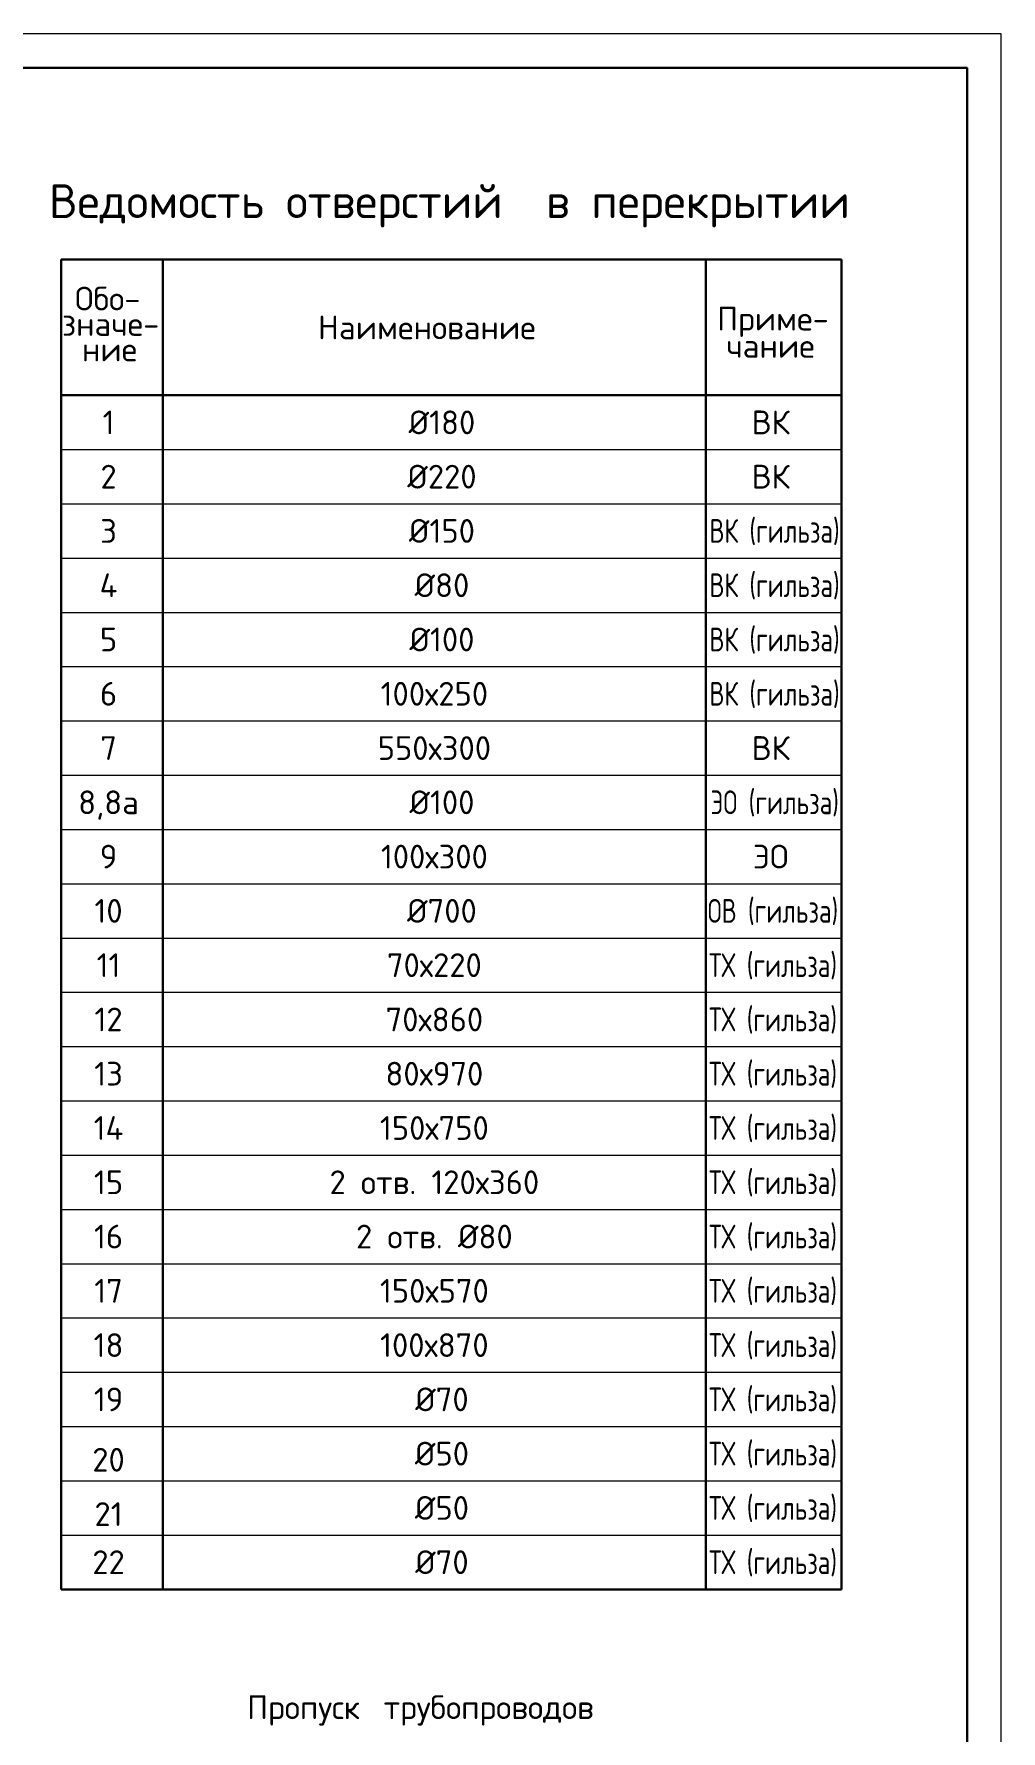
# Model space of a CAD drawing. Extents: x -965262 to 1142518, y -357520 to 71675.
# Drawn here: x 441921 to 456168, y -223052 to -198038 of the extents above; entities that cross this region are included whole.
import ezdxf
from ezdxf.enums import TextEntityAlignment as Align

# ---------------------------------------------------------------- set-up
doc = ezdxf.new("R2010")
doc.units = 0
doc.header["$LTSCALE"] = 10
doc.layers.get('0').update_dxf_attribs({"linetype": 'CONTINUOUS', "lineweight": 30})
doc.styles.add('GOST 2.304', font='isocpeur.ttf', dxfattribs={"width": 0.75, "height": 250})
doc.styles.add('стиль1', font='isocpeur.ttf')

msp = doc.modelspace()

# ---------------------------------------------------------------- hatches: boundary and pattern name
at = {"lineweight": 15}
h = msp.add_hatch(dxfattribs=at)
h.set_pattern_fill('ANSI32', scale=40, angle=90, style=0)
h.set_pattern_definition([(135, (-3068277.85, -167983.13), (-269.407684, -269.407684), []), (135, (-3068277.85, -167803.53), (-269.407684, -269.407684), [])])
h.paths.add_polyline_path([(445352.2, -205400.9), (444952.2, -205400.9), (444952.2, -206050.9), (445352.2, -206050.9)])
h.paths.add_polyline_path([(442992.4, -199460.9), (441392.4, -199460.9), (441392.4, -199860.9), (442992.4, -199860.9)])
h.paths.add_polyline_path([(444867.2, -199460.9), (444792.4, -199460.9), (444792.4, -199860.9), (444867.2, -199860.9)], flags=17)
h.paths.add_polyline_path([(445352.2, -199460.9), (444867.2, -199460.9), (444867.2, -199860.9), (444952.2, -199860.9), (444952.2, -203150.9), (444867.2, -203150.9), (444867.2, -203550.9), (444952.2, -203550.9), (444952.2, -204200.9), (445352.2, -204200.9)])
h.paths.add_polyline_path([(444867.2, -203150.9), (440062.5, -203150.9), (440062.5, -203550.9), (444867.2, -203550.9)])
h.paths.add_polyline_path([(438952.2, -204395.9), (438552.5, -204395.9), (438552.5, -204490.9), (438952.2, -204490.9)], flags=17)
h.paths.add_polyline_path([(438952.2, -205305.9), (438552.2, -205305.9), (438552.2, -205400.9), (438952.2, -205400.9)])
h.paths.add_polyline_path([(439347.5, -203150.9), (439152.5, -203150.9), (439152.5, -203550.9), (439347.5, -203550.9)])
h.paths.add_polyline_path([(440257.5, -203150.9), (440062.5, -203150.9), (440062.5, -203550.9), (440257.5, -203550.9)], flags=16)
h.paths.add_polyline_path([(438952.2, -204200.9), (438552.5, -204200.9), (438552.5, -204490.9), (438952.2, -204490.9)])
h.paths.add_polyline_path([(439347.5, -203150.9), (439202.5, -203150.9), (439202.5, -203550.9), (439347.5, -203550.9)], flags=17)
h.paths.add_polyline_path([(440402.5, -203150.9), (440257.5, -203150.9), (440257.5, -203550.9), (440402.5, -203550.9)], flags=16)
h.paths.add_polyline_path([(438867.2, -205600.9), (438552.2, -205600.9), (438552.2, -206050.9), (438867.2, -206050.9)])
h.paths.add_polyline_path([(438952.2, -205600.9), (438867.2, -205600.9), (438867.2, -206050.9), (438952.2, -206050.9)])
h.paths.add_polyline_path([(438952.2, -205400.9), (438867.2, -205400.9), (438867.2, -205600.9), (438952.2, -205600.9)])
h.paths.add_polyline_path([(438867.2, -205400.9), (438552.2, -205400.9), (438552.2, -205600.9), (438867.2, -205600.9)])
h.paths.add_polyline_path([(445352.2, -205600.9), (444952.2, -205600.9), (444952.2, -206050.9), (445352.2, -206050.9)], flags=17)
h.paths.add_polyline_path([(444867.2, -203150.9), (440402.5, -203150.9), (440402.5, -203550.9), (444867.2, -203550.9)])
h.paths.add_polyline_path([(438867.2, -200600.9), (438552.2, -200600.9), (438552.2, -204200.9), (438867.2, -204200.9)])
h.paths.add_polyline_path([(439202.5, -203150.9), (438952.2, -203150.9), (438952.2, -200600.9), (438867.2, -200600.9), (438867.2, -204200.9), (438952.2, -204200.9), (438952.2, -203550.9), (439202.5, -203550.9)])
h.paths.add_polyline_path([(438867.2, -199460.9), (438552.2, -199460.9), (438552.2, -200600.9), (438867.2, -200600.9)])
h.paths.add_polyline_path([(439560.9, -199460.9), (438867.2, -199460.9), (438867.2, -200600.9), (438952.2, -200600.9), (438952.2, -199860.9), (439560.9, -199860.9)])
h.paths.add_polyline_path([(442992.4, -199460.9), (441392.4, -199460.9), (441392.4, -199860.9), (442992.4, -199860.9)], flags=17)
h.paths.add_polyline_path([(445352.2, -199460.9), (444867.2, -199460.9), (444867.2, -199860.9), (444952.2, -199860.9), (444952.2, -200600.9), (445352.2, -200600.9)], flags=17)
h.paths.add_polyline_path([(444867.2, -199460.9), (444792.4, -199460.9), (444792.4, -199860.9), (444867.2, -199860.9)])
h.paths.add_polyline_path([(445352.2, -205400.9), (444952.2, -205400.9), (444952.2, -205600.9), (445352.2, -205600.9)], flags=17)
h.paths.add_polyline_path([(444952.2, -204200.9), (445352.2, -204200.9), (445352.2, -200600.9), (444952.2, -200600.9), (444952.2, -203150.9), (444867.2, -203150.9), (444867.2, -203550.9), (444952.2, -203550.9)], flags=17)
h.paths.add_polyline_path([(438952.2, -199860.9), (439560.9, -199860.9), (439560.9, -199460.9), (438552.2, -199460.9), (438552.2, -200063.1), (438952.2, -200063.1)])
h.paths.add_polyline_path([(438952.2, -200063.1), (438952.2, -201363.1), (438552.2, -201363.1), (438552.2, -200063.1)])

# ---------------------------------------------------------------- linework, layer by layer
for p, q in [((442319.7, -201363.1, 9801.8), (453819.7, -201363.1, 9801.8)), ((442319.7, -201363.1, 9801.8), (442319.7, -220963.1, 9801.8)), ((443819.7, -201363.1, 9801.8), (443819.7, -220963.1, 9801.8)), ((451819.7, -201363.1, 9801.8), (451819.7, -220963.1, 9801.8)), ((453819.7, -201363.1, 9801.8), (453819.7, -220963.1, 9801.8)), ((442319.7, -203363.1, 9801.8), (453819.7, -203363.1, 9801.8)), ((442319.7, -203363.1, 9801.8), (453819.7, -203363.1, 9801.8)), ((442319.7, -220963.1, 9801.8), (453819.7, -220963.1, 9801.8))]:
    msp.add_line(p, q)
for p, q in [((442319.7, -204163.1, 9801.8), (453819.7, -204163.1, 9801.8)), ((442319.7, -204963.1, 9801.8), (453819.7, -204963.1, 9801.8)), ((442319.7, -205763.1, 9801.8), (453819.7, -205763.1, 9801.8)), ((442319.7, -205763.1, 9801.8), (453819.7, -205763.1, 9801.8)), ((442319.7, -206563.1, 9801.8), (453819.7, -206563.1, 9801.8)), ((442319.7, -207363.1, 9801.8), (453819.7, -207363.1, 9801.8)), ((442319.7, -208163.1, 9801.8), (453819.7, -208163.1, 9801.8)), ((442319.7, -208163.1, 9801.8), (453819.7, -208163.1, 9801.8)), ((442319.7, -208963.1, 9801.8), (453819.7, -208963.1, 9801.8)), ((442319.7, -209763.1, 9801.8), (453819.7, -209763.1, 9801.8)), ((442319.7, -210563.1, 9801.8), (453819.7, -210563.1, 9801.8)), ((442319.7, -210563.1, 9801.8), (453819.7, -210563.1, 9801.8)), ((442319.7, -211363.1, 9801.8), (453819.7, -211363.1, 9801.8)), ((442319.7, -212163.1, 9801.8), (453819.7, -212163.1, 9801.8)), ((442319.7, -212963.1, 9801.8), (453819.7, -212963.1, 9801.8)), ((442319.7, -212963.1, 9801.8), (453819.7, -212963.1, 9801.8)), ((442319.7, -213763.1, 9801.8), (453819.7, -213763.1, 9801.8)), ((442319.7, -214563.1, 9801.8), (453819.7, -214563.1, 9801.8)), ((442319.7, -215363.1, 9801.8), (453819.7, -215363.1, 9801.8)), ((442319.7, -215363.1, 9801.8), (453819.7, -215363.1, 9801.8)), ((442319.7, -216163.1, 9801.8), (453819.7, -216163.1, 9801.8)), ((442319.7, -216963.1, 9801.8), (453819.7, -216963.1, 9801.8)), ((442319.7, -217763.1, 9801.8), (453819.7, -217763.1, 9801.8)), ((442319.7, -217763.1, 9801.8), (453819.7, -217763.1, 9801.8)), ((442319.7, -218563.1, 9801.8), (453819.7, -218563.1, 9801.8)), ((442319.7, -218563.1, 9801.8), (453819.7, -218563.1, 9801.8)), ((442319.7, -219363.1, 9801.8), (453819.7, -219363.1, 9801.8)), ((442319.7, -219363.1, 9801.8), (453819.7, -219363.1, 9801.8)), ((442319.7, -220163.1, 9801.8), (453819.7, -220163.1, 9801.8)), ((442319.7, -220163.1, 9801.8), (453819.7, -220163.1, 9801.8))]:
    msp.add_line(p, q, dxfattribs=at)
at = {"lineweight": 15, "elevation": 9801.8}
msp.add_lwpolyline([(456167.6, -240087.8), (456167.6, -198037.8), (396717.6, -198037.8), (396717.6, -240087.8)], close=True, dxfattribs=at)
at = {"elevation": 9801.8}
msp.add_lwpolyline([(455667.6, -239587.8), (455667.6, -198537.8), (398717.6, -198537.8), (398717.6, -239587.8)], close=True, dxfattribs=at)

# ---------------------------------------------------------------- texts
at = {"style": 'GOST 2.304'}
for s, height, p in [('Ведомость отверстий  в перекрытии', 500, (442142.3, -200752.7, 9801.8)), ('Обо-', 350, (442524.7, -202113.1, 9801.8)), ('значе-', 350, (442334.1, -202488.1, 9801.8)), ('ние', 350, (442627.8, -202863.1, 9801.8))]:
    msp.add_text(s, height=height, dxfattribs=at).set_placement(p)
for s, p in [('Приме- ', (452918.6, -202234.2, 9801.8)), ('Наименование ', (447819.7, -202363.1, 9801.8)), ('чание ', (452883.4, -202636.2, 9801.8)), ('1', (443019.7, -203763.1, 9801.8)), (' %%C180', (447819.7, -203763.1, 9801.8)), ('ВК', (452774, -203763.1, 9801.8)), ('2', (443019.7, -204563.1, 9801.8)), (' %%C220', (447819.7, -204563.1, 9801.8)), ('ВК', (452774, -204563.1, 9801.8)), ('3', (443019.7, -205363.1, 9801.8)), (' %%C150', (447819.7, -205363.1, 9801.8)), ('4', (443019.7, -206163.1, 9801.8)), (' %%C80', (447819.7, -206163.1, 9801.8)), ('5', (443019.7, -206963.1, 9801.8)), (' %%C100', (447819.7, -206963.1, 9801.8)), ('6', (443019.7, -207763.1, 9801.8)), ('100х250', (447819.7, -207763.1, 9801.8)), ('7', (443019.7, -208563.1, 9801.8)), ('550х300', (447819.7, -208563.1, 9801.8)), ('ВК', (452774, -208563.1, 9801.8)), ('8,8а', (443019.7, -209363.1, 9801.8)), (' %%C100', (447819.7, -209363.1, 9801.8)), ('9', (443019.7, -210163.1, 9801.8)), ('100х300', (447819.7, -210163.1, 9801.8)), ('ЭО', (452774, -210163.1, 9801.8)), ('10', (443019.7, -210963.1, 9801.8)), (' %%C700', (447819.7, -210963.1, 9801.8)), ('11', (443019.7, -211763.1, 9801.8)), ('70х220', (447819.7, -211763.1, 9801.8)), ('12', (443019.7, -212563.1, 9801.8)), ('70х860', (447819.7, -212563.1, 9801.8)), ('13', (443019.7, -213363.1, 9801.8)), ('80х970', (447819.7, -213363.1, 9801.8)), ('14', (443019.7, -214163.1, 9801.8)), ('150х750', (447819.7, -214163.1, 9801.8)), ('15', (443019.7, -214963.1, 9801.8)), ('2 отв. 120х360', (447819.7, -214963.1, 9801.8)), ('16', (443019.7, -215763.1, 9801.8)), ('2 отв. %%C80', (447819.7, -215763.1, 9801.8)), ('17', (443019.7, -216563.1, 9801.8)), ('150х570', (447819.7, -216563.1, 9801.8)), ('18', (443019.7, -217363.1, 9801.8)), ('100х870', (447819.7, -217363.1, 9801.8)), ('19', (443019.7, -218163.1, 9801.8)), (' %%C70', (447819.7, -218163.1, 9801.8)), (' %%C50', (447819.7, -218963.1, 9801.8)), ('20', (443019.7, -219052.7, 9801.8)), (' %%C50', (447819.7, -219763.1, 9801.8)), ('21', (443019.7, -219854, 9801.8)), ('22', (443019.7, -220563.1, 9801.8)), (' %%C70', (447819.7, -220563.1, 9801.8))]:
    msp.add_text(s, height=350, dxfattribs=at).set_placement(p, align=Align.MIDDLE_CENTER)
at = {"style": 'GOST 2.304', "width": 0.75}
for s, p in [('ВК (гильза)', (452831.3, -205363.1, 9801.8)), ('ВК (гильза)', (452831.3, -206163.1, 9801.8)), ('ВК (гильза)', (452831.3, -206963.1, 9801.8)), ('ВК (гильза)', (452831.3, -207763.1, 9801.8)), ('ЭО (гильза)', (452833.8, -209363.1, 9801.8)), ('ОВ (гильза)', (452807.7, -210963.1, 9801.8)), ('ТХ (гильза)', (452808.1, -211763.1, 9801.8)), ('ТХ (гильза)', (452808.1, -212563.1, 9801.8)), ('ТХ (гильза)', (452808.1, -213363.1, 9801.8)), ('ТХ (гильза)', (452808.1, -214163.1, 9801.8)), ('ТХ (гильза)', (452808.1, -214963.1, 9801.8)), ('ТХ (гильза)', (452808.1, -215763.1, 9801.8)), ('ТХ (гильза)', (452808.1, -216563.1, 9801.8)), ('ТХ (гильза)', (452808.1, -217363.1, 9801.8)), ('ТХ (гильза)', (452808.1, -218163.1, 9801.8)), ('ТХ (гильза)', (452808.1, -218963.1, 9801.8)), ('ТХ (гильза)', (452808.1, -219763.1, 9801.8)), ('ТХ (гильза)', (452808.1, -220563.1, 9801.8))]:
    msp.add_text(s, height=350, dxfattribs=at).set_placement(p, align=Align.MIDDLE_CENTER)
at = {"linetype": 'ByBlock', "lineweight": 9, "style": 'стиль1'}
for s, p in [('Пропуск', (445060.5, -222875.7, 9801.8)), ('трубопроводов', (447071.4, -222875.7, 9801.8))]:
    msp.add_text(s, height=350, dxfattribs=at).set_placement(p)

doc.saveas('drawing.dxf')
